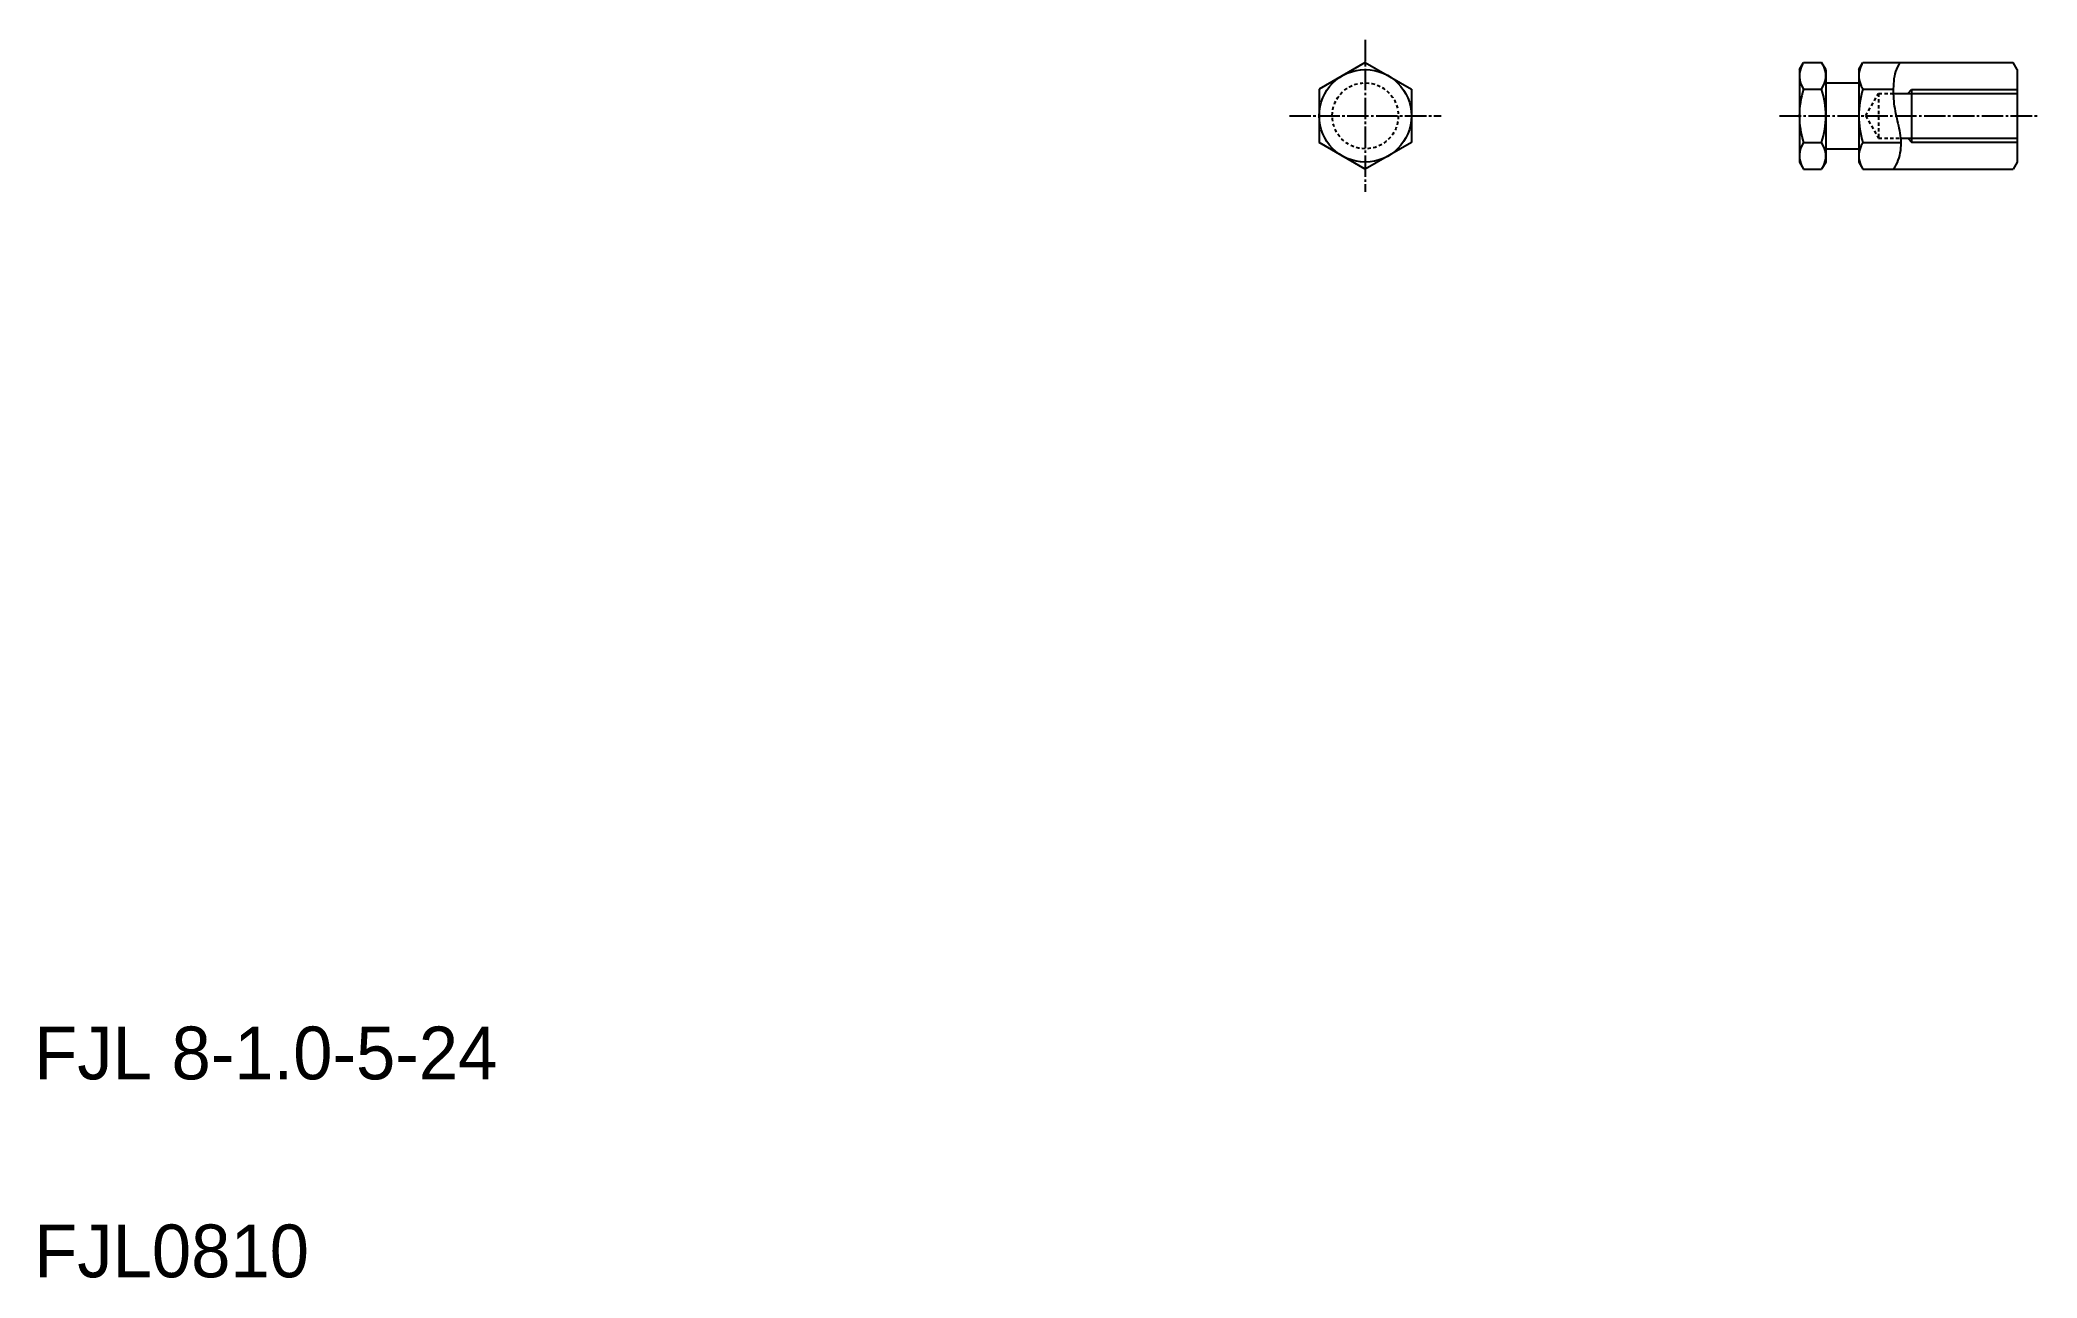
# Model space of a CAD drawing. Extents: x 21 to 323, y 20 to 208.
import ezdxf

# ---------------------------------------------------------------- set-up
doc = ezdxf.new("R2010")
doc.units = 0
doc.header["$LTSCALE"] = 0.25
doc.linetypes.add('CENTER', pattern=[17.5, 13, -1.5, 1.5, -1.5])
doc.linetypes.add('DASHED', pattern=[3.5, 2, -1.5])
doc.layers.get('0').update_dxf_attribs({"linetype": 'CONTINUOUS'})
doc.layers.add('CENTER', color=1, linetype='CENTER')

msp = doc.modelspace()

# ---------------------------------------------------------------- linework, layer by layer
for p, q in [((221.63, 204.11), (214.63, 200.07)), ((221.63, 204.11), (228.63, 200.07)), ((287.38, 203.02), (288, 204.11)), ((287.38, 203.02), (287.38, 189.02)), ((288, 204.11), (290.75, 204.11)), ((291.38, 203.02), (290.75, 204.11)), ((291.38, 203.02), (291.38, 189.02)), ((296.38, 203.02), (297, 204.11)), ((296.38, 203.02), (296.38, 189.02)), ((297, 204.11), (319.75, 204.11)), ((320.38, 203.02), (319.75, 204.11)), ((320.38, 203.02), (320.38, 189.02)), ((214.63, 200.07), (214.63, 191.98)), ((228.63, 200.07), (228.63, 191.98)), ((288.02, 200.07), (290.74, 200.07)), ((291.38, 201.02), (296.38, 201.02)), ((297.02, 200.07), (301.6, 200.07)), ((304.38, 200.02), (304.38, 192.02)), ((296.38, 199.52), (296.38, 199.52)), ((301.6, 199.4), (320.38, 199.4)), ((296.38, 196.02), (296.38, 196.02)), ((221.63, 187.94), (214.63, 191.98)), ((228.63, 191.98), (221.63, 187.94)), ((288.02, 191.98), (290.74, 191.98)), ((291.38, 191.02), (296.38, 191.02)), ((297.02, 191.98), (302.73, 191.98)), ((302.69, 192.65), (320.38, 192.65)), ((287.38, 189.02), (288, 187.94)), ((288, 187.94), (290.75, 187.94)), ((291.38, 189.02), (290.75, 187.94)), ((296.38, 189.02), (297, 187.94)), ((297, 187.94), (319.75, 187.94)), ((320.38, 189.02), (319.75, 187.94))]:
    msp.add_line(p, q)
at = {"color": 3}
for p, q in [((303.78, 199.42), (304.38, 200.02)), ((304.38, 200.02), (320.38, 200.02)), ((303.78, 192.62), (304.38, 192.02)), ((304.38, 192.02), (320.38, 192.02))]:
    msp.add_line(p, q, dxfattribs=at)
at = {"color": 3, "linetype": 'DASHED'}
for p, q in [((297.42, 196.02), (299.38, 199.42)), ((299.38, 199.4), (299.38, 192.65)), ((299.38, 199.4), (301.6, 199.4)), ((297.42, 196.02), (299.38, 192.62)), ((299.38, 192.65), (302.69, 192.65))]:
    msp.add_line(p, q, dxfattribs=at)
at = {"color": 3}
msp.add_lwpolyline([(302.61, 204.11, 0.059227), (301.96, 202.74, 0.056102), (301.66, 201.26, 0.022949), (301.6, 199.75, 0.02289), (301.67, 198.24, 0.024095), (301.88, 196.74, 0.010556), (302.2, 195.26, -0.009522), (302.52, 193.78, -0.034447), (302.72, 192.28, -0.04507), (302.67, 190.77, -0.057587), (302.31, 189.3, -0.051983), (301.64, 187.94)], format="xyb", dxfattribs=at)
msp.add_circle((221.63, 196.02), 7)
at = {"color": 3, "linetype": 'DASHED'}
msp.add_circle((221.63, 196.02), 5, dxfattribs=at)
for centre, radius, start, end in [((290.88, 202.09), 3.5, 150, 215.2644), ((287.88, 202.09), 3.5, 324.7356, 30), ((299.88, 202.09), 3.5, 150, 215.2644), ((300.41, 196.02), 13.04, 161.9403, 198.0597), ((278.34, 196.02), 13.04, 341.9403, 18.0597), ((309.41, 196.02), 13.04, 161.9403, 198.0597), ((290.88, 189.96), 3.5, 144.7356, 210), ((287.88, 189.96), 3.5, 330, 35.2644), ((299.88, 189.96), 3.5, 144.7356, 210)]:
    msp.add_arc(centre, radius, start, end)
at = {"layer": 'CENTER', "color": 1, "linetype": 'CENTER'}
for p, q in [((221.63, 207.52), (221.63, 184.52)), ((210.13, 196.02), (233.13, 196.02)), ((284.38, 196.02), (323.38, 196.02))]:
    msp.add_line(p, q, dxfattribs=at)

# ---------------------------------------------------------------- texts
for s, p in [('FJL 8-1.0-5-24', (20, 50)), ('FJL0810', (20, 20))]:
    msp.add_text(s, height=8).set_placement(p)

doc.saveas('drawing.dxf')
